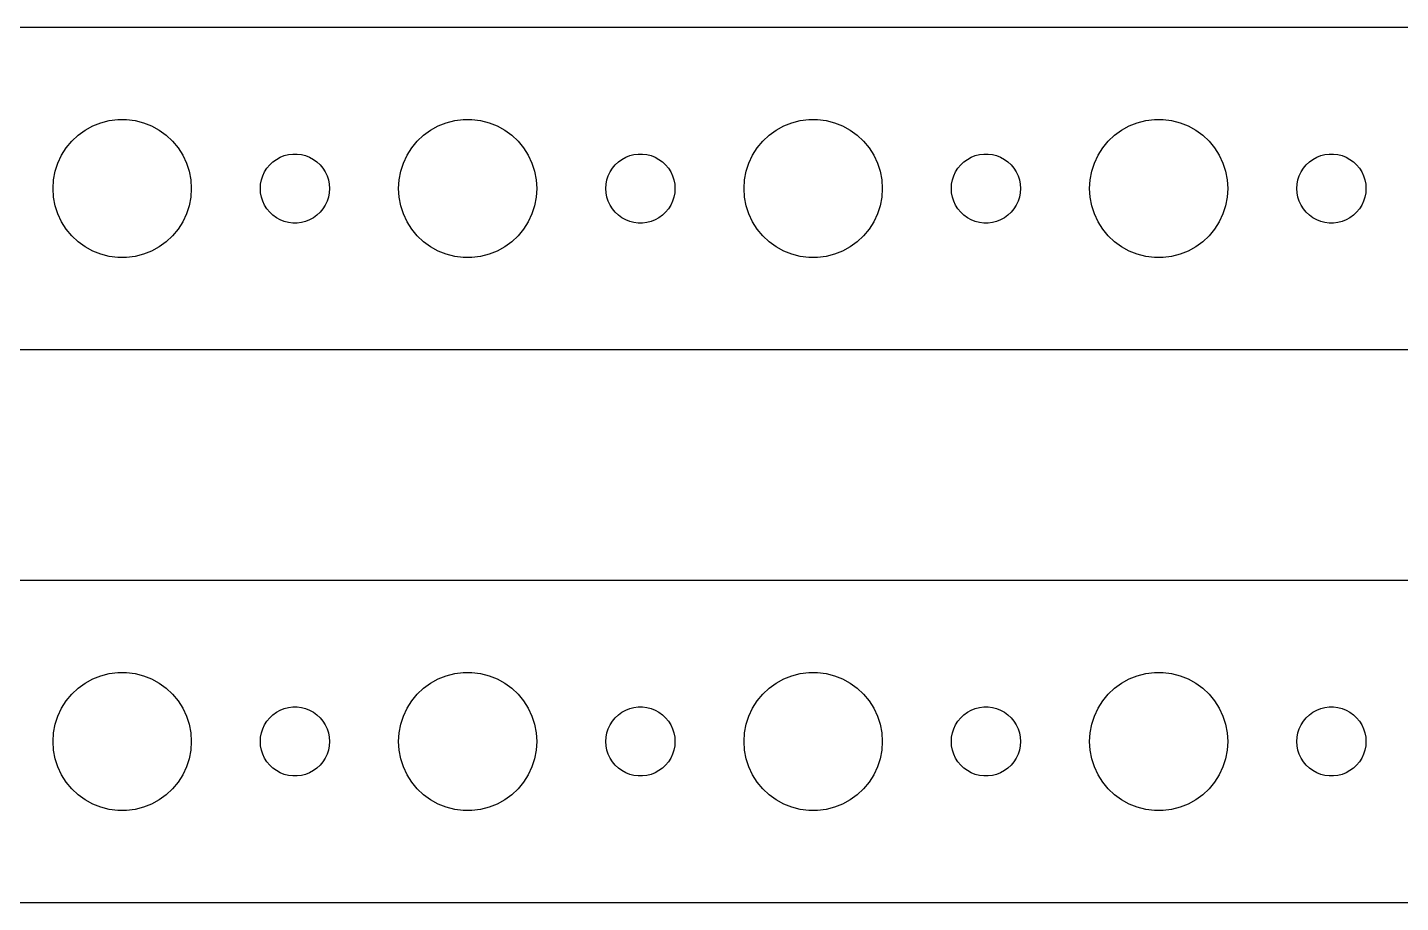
# Model space of a CAD drawing. Header units: metres. Extents: x -224 to 224, y 17 to 55.
# Drawn here: x 48.4 to 108, y 17 to 55 of the extents above; entities that cross this region are included whole.
import ezdxf

# ---------------------------------------------------------------- set-up
doc = ezdxf.new("R2010")
doc.units = ezdxf.units.M

msp = doc.modelspace()

# ---------------------------------------------------------------- linework, layer by layer
for p, q in [((219.814, 54.9901), (-219.814, 54.9901)), ((50.8925, 50.533), (51.2227, 50.7145)), ((51.2227, 50.7145), (51.5729, 50.8532)), ((51.5729, 50.8532), (51.9379, 50.9469)), ((51.9379, 50.9469), (52.3116, 50.9941)), ((52.3116, 50.9941), (52.6884, 50.9941)), ((52.6884, 50.9941), (53.0621, 50.9469)), ((53.0621, 50.9469), (53.427, 50.8532)), ((53.427, 50.8532), (53.7773, 50.7145)), ((53.7773, 50.7145), (54.1075, 50.533)), ((65.8925, 50.533), (66.2227, 50.7145)), ((66.2227, 50.7145), (66.573, 50.8532)), ((66.573, 50.8532), (66.9379, 50.9469)), ((66.9379, 50.9469), (67.3116, 50.9941)), ((67.3116, 50.9941), (67.6884, 50.9941)), ((67.6884, 50.9941), (68.0621, 50.9469)), ((68.0621, 50.9469), (68.427, 50.8532)), ((68.427, 50.8532), (68.7773, 50.7145)), ((68.7773, 50.7145), (69.1075, 50.533)), ((80.8925, 50.533), (81.2227, 50.7145)), ((81.2227, 50.7145), (81.573, 50.8532)), ((81.573, 50.8532), (81.9379, 50.9469)), ((81.9379, 50.9469), (82.3116, 50.9941)), ((82.3116, 50.9941), (82.6884, 50.9941)), ((82.6884, 50.9941), (83.0621, 50.9469)), ((83.0621, 50.9469), (83.427, 50.8532)), ((83.427, 50.8532), (83.7773, 50.7145)), ((83.7773, 50.7145), (84.1075, 50.533)), ((95.8925, 50.533), (96.2227, 50.7145)), ((96.2227, 50.7145), (96.573, 50.8532)), ((96.573, 50.8532), (96.9379, 50.9469)), ((96.9379, 50.9469), (97.3116, 50.9941)), ((97.3116, 50.9941), (97.6884, 50.9941)), ((97.6884, 50.9941), (98.0621, 50.9469)), ((98.0621, 50.9469), (98.427, 50.8532)), ((98.427, 50.8532), (98.7773, 50.7145)), ((98.7773, 50.7145), (99.1075, 50.533)), ((50.3131, 50.0536), (50.5877, 50.3115)), ((50.5877, 50.3115), (50.8925, 50.533)), ((54.1075, 50.533), (54.4123, 50.3115)), ((54.4123, 50.3115), (54.6869, 50.0536)), ((65.3131, 50.0536), (65.5877, 50.3115)), ((65.5877, 50.3115), (65.8925, 50.533)), ((69.1075, 50.533), (69.4123, 50.3115)), ((69.4123, 50.3115), (69.6869, 50.0536)), ((80.3131, 50.0536), (80.5877, 50.3115)), ((80.5877, 50.3115), (80.8925, 50.533)), ((84.1075, 50.533), (84.4123, 50.3115)), ((84.4123, 50.3115), (84.6869, 50.0536)), ((95.3131, 50.0536), (95.5877, 50.3115)), ((95.5877, 50.3115), (95.8925, 50.533)), ((99.1075, 50.533), (99.4123, 50.3115)), ((99.4123, 50.3115), (99.6869, 50.0536)), ((49.8711, 49.4453), (50.0729, 49.7634)), ((50.0729, 49.7634), (50.3131, 50.0536)), ((54.6869, 50.0536), (54.927, 49.7634)), ((54.927, 49.7634), (55.1289, 49.4453)), ((59.7189, 49.4734), (59.9058, 49.497)), ((59.9058, 49.497), (60.0942, 49.497)), ((60.0942, 49.497), (60.2811, 49.4734)), ((64.8711, 49.4453), (65.073, 49.7634)), ((65.073, 49.7634), (65.3131, 50.0536)), ((69.6869, 50.0536), (69.927, 49.7634)), ((69.927, 49.7634), (70.1289, 49.4453)), ((74.7189, 49.4734), (74.9058, 49.497)), ((74.9058, 49.497), (75.0942, 49.497)), ((75.0942, 49.497), (75.2811, 49.4734)), ((79.8711, 49.4453), (80.073, 49.7634)), ((80.073, 49.7634), (80.3131, 50.0536)), ((84.6869, 50.0536), (84.927, 49.7634)), ((84.927, 49.7634), (85.1289, 49.4453)), ((89.7189, 49.4734), (89.9058, 49.497)), ((89.9058, 49.497), (90.0942, 49.497)), ((90.0942, 49.497), (90.2811, 49.4734)), ((94.8711, 49.4453), (95.073, 49.7634)), ((95.073, 49.7634), (95.3131, 50.0536)), ((99.6869, 50.0536), (99.927, 49.7634)), ((99.927, 49.7634), (100.129, 49.4453)), ((104.719, 49.4734), (104.906, 49.497)), ((104.906, 49.497), (105.094, 49.497)), ((105.094, 49.497), (105.281, 49.4734)), ((49.5942, 48.7461), (49.7107, 49.1044)), ((49.7107, 49.1044), (49.8711, 49.4453)), ((55.1289, 49.4453), (55.2893, 49.1044)), ((55.2893, 49.1044), (55.4057, 48.7461)), ((58.6855, 48.7226), (58.7865, 48.8817)), ((58.7865, 48.8817), (58.9065, 49.0268)), ((58.9065, 49.0268), (59.0439, 49.1558)), ((59.0439, 49.1558), (59.1963, 49.2665)), ((59.1963, 49.2665), (59.3613, 49.3572)), ((59.3613, 49.3572), (59.5365, 49.4266)), ((59.5365, 49.4266), (59.7189, 49.4734)), ((60.2811, 49.4734), (60.4635, 49.4266)), ((60.4635, 49.4266), (60.6387, 49.3572)), ((60.6387, 49.3572), (60.8037, 49.2665)), ((60.8037, 49.2665), (60.9561, 49.1558)), ((60.9561, 49.1558), (61.0934, 49.0268)), ((61.0934, 49.0268), (61.2135, 48.8817)), ((61.2135, 48.8817), (61.3145, 48.7226)), ((64.5943, 48.7461), (64.7107, 49.1044)), ((64.7107, 49.1044), (64.8711, 49.4453)), ((70.1289, 49.4453), (70.2893, 49.1044)), ((70.2893, 49.1044), (70.4057, 48.7461)), ((73.6855, 48.7226), (73.7865, 48.8817)), ((73.7865, 48.8817), (73.9065, 49.0268)), ((73.9065, 49.0268), (74.0439, 49.1558)), ((74.0439, 49.1558), (74.1963, 49.2665)), ((74.1963, 49.2665), (74.3613, 49.3572)), ((74.3613, 49.3572), (74.5365, 49.4266)), ((74.5365, 49.4266), (74.7189, 49.4734)), ((75.2811, 49.4734), (75.4635, 49.4266)), ((75.4635, 49.4266), (75.6387, 49.3572)), ((75.6387, 49.3572), (75.8037, 49.2665)), ((75.8037, 49.2665), (75.9561, 49.1558)), ((75.9561, 49.1558), (76.0934, 49.0268)), ((76.0934, 49.0268), (76.2135, 48.8817)), ((76.2135, 48.8817), (76.3145, 48.7226)), ((79.5943, 48.7461), (79.7107, 49.1044)), ((79.7107, 49.1044), (79.8711, 49.4453)), ((85.1289, 49.4453), (85.2893, 49.1044)), ((85.2893, 49.1044), (85.4057, 48.7461)), ((88.6855, 48.7226), (88.7865, 48.8817)), ((88.7865, 48.8817), (88.9065, 49.0268)), ((88.9065, 49.0268), (89.0439, 49.1558)), ((89.0439, 49.1558), (89.1963, 49.2665)), ((89.1963, 49.2665), (89.3613, 49.3572)), ((89.3613, 49.3572), (89.5365, 49.4266)), ((89.5365, 49.4266), (89.7189, 49.4734)), ((90.2811, 49.4734), (90.4635, 49.4266)), ((90.4635, 49.4266), (90.6387, 49.3572)), ((90.6387, 49.3572), (90.8037, 49.2665)), ((90.8037, 49.2665), (90.9561, 49.1558)), ((90.9561, 49.1558), (91.0934, 49.0268)), ((91.0934, 49.0268), (91.2135, 48.8817)), ((91.2135, 48.8817), (91.3145, 48.7226)), ((94.5943, 48.7461), (94.7107, 49.1044)), ((94.7107, 49.1044), (94.8711, 49.4453)), ((100.129, 49.4453), (100.289, 49.1044)), ((100.289, 49.1044), (100.406, 48.7461)), ((103.686, 48.7226), (103.786, 48.8817)), ((103.786, 48.8817), (103.907, 49.0268)), ((103.907, 49.0268), (104.044, 49.1558)), ((104.044, 49.1558), (104.196, 49.2665)), ((104.196, 49.2665), (104.361, 49.3572)), ((104.361, 49.3572), (104.536, 49.4266)), ((104.536, 49.4266), (104.719, 49.4734)), ((105.281, 49.4734), (105.464, 49.4266)), ((105.464, 49.4266), (105.639, 49.3572)), ((105.639, 49.3572), (105.804, 49.2665)), ((105.804, 49.2665), (105.956, 49.1558)), ((105.956, 49.1558), (106.093, 49.0268)), ((106.093, 49.0268), (106.214, 48.8817)), ((106.214, 48.8817), (106.314, 48.7226)), ((49.5, 48), (49.5237, 48.376)), ((49.5237, 48.376), (49.5942, 48.7461)), ((55.4057, 48.7461), (55.4763, 48.376)), ((55.4763, 48.376), (55.5, 48)), ((58.5118, 48.188), (58.5471, 48.373)), ((58.5471, 48.373), (58.6053, 48.5522)), ((58.6053, 48.5522), (58.6855, 48.7226)), ((61.3145, 48.7226), (61.3947, 48.5522)), ((61.3947, 48.5522), (61.4529, 48.373)), ((61.4529, 48.373), (61.4882, 48.188)), ((64.5, 48), (64.5237, 48.376)), ((64.5237, 48.376), (64.5943, 48.7461)), ((70.4057, 48.7461), (70.4763, 48.376)), ((70.4763, 48.376), (70.5, 48)), ((73.5118, 48.188), (73.5471, 48.373)), ((73.5471, 48.373), (73.6053, 48.5522)), ((73.6053, 48.5522), (73.6855, 48.7226)), ((76.3145, 48.7226), (76.3947, 48.5522)), ((76.3947, 48.5522), (76.4529, 48.373)), ((76.4529, 48.373), (76.4882, 48.188)), ((79.5, 48), (79.5237, 48.376)), ((79.5237, 48.376), (79.5943, 48.7461)), ((85.4057, 48.7461), (85.4763, 48.376)), ((85.4763, 48.376), (85.5, 48)), ((88.5118, 48.188), (88.5471, 48.373)), ((88.5471, 48.373), (88.6053, 48.5522)), ((88.6053, 48.5522), (88.6855, 48.7226)), ((91.3145, 48.7226), (91.3947, 48.5522)), ((91.3947, 48.5522), (91.4529, 48.373)), ((91.4529, 48.373), (91.4882, 48.188)), ((94.5, 48), (94.5237, 48.376)), ((94.5237, 48.376), (94.5943, 48.7461)), ((100.406, 48.7461), (100.476, 48.376)), ((100.476, 48.376), (100.5, 48)), ((103.512, 48.188), (103.547, 48.373)), ((103.547, 48.373), (103.605, 48.5522)), ((103.605, 48.5522), (103.686, 48.7226)), ((106.314, 48.7226), (106.395, 48.5522)), ((106.395, 48.5522), (106.453, 48.373)), ((106.453, 48.373), (106.488, 48.188)), ((49.5237, 47.624), (49.5, 48)), ((55.5, 48), (55.4763, 47.624)), ((58.5, 48), (58.5118, 48.188)), ((58.5118, 47.812), (58.5, 48)), ((58.5471, 47.627), (58.5118, 47.812)), ((61.4882, 47.812), (61.4529, 47.627)), ((61.4882, 48.188), (61.5, 48)), ((61.5, 48), (61.4882, 47.812)), ((64.5237, 47.624), (64.5, 48)), ((70.5, 48), (70.4763, 47.624)), ((73.5, 48), (73.5118, 48.188)), ((73.5118, 47.812), (73.5, 48)), ((73.5471, 47.627), (73.5118, 47.812)), ((76.4882, 47.812), (76.4529, 47.627)), ((76.4882, 48.188), (76.5, 48)), ((76.5, 48), (76.4882, 47.812)), ((79.5237, 47.624), (79.5, 48)), ((85.5, 48), (85.4763, 47.624)), ((88.5, 48), (88.5118, 48.188)), ((88.5118, 47.812), (88.5, 48)), ((88.5471, 47.627), (88.5118, 47.812)), ((91.4882, 47.812), (91.4529, 47.627)), ((91.4882, 48.188), (91.5, 48)), ((91.5, 48), (91.4882, 47.812)), ((94.5237, 47.624), (94.5, 48)), ((100.5, 48), (100.476, 47.624)), ((103.5, 48), (103.512, 48.188)), ((103.512, 47.812), (103.5, 48)), ((103.547, 47.627), (103.512, 47.812)), ((106.488, 47.812), (106.453, 47.627)), ((106.488, 48.188), (106.5, 48)), ((106.5, 48), (106.488, 47.812)), ((49.5942, 47.2539), (49.5237, 47.624)), ((49.7107, 46.8956), (49.5942, 47.2539)), ((55.4057, 47.2539), (55.2893, 46.8956)), ((55.4763, 47.624), (55.4057, 47.2539)), ((58.6053, 47.4478), (58.5471, 47.627)), ((58.6855, 47.2774), (58.6053, 47.4478)), ((58.7865, 47.1183), (58.6855, 47.2774)), ((58.9065, 46.9732), (58.7865, 47.1183)), ((61.2135, 47.1183), (61.0934, 46.9732)), ((61.3145, 47.2774), (61.2135, 47.1183)), ((61.3947, 47.4478), (61.3145, 47.2774)), ((61.4529, 47.627), (61.3947, 47.4478)), ((64.5943, 47.2539), (64.5237, 47.624)), ((64.7107, 46.8956), (64.5943, 47.2539)), ((70.4057, 47.2539), (70.2893, 46.8956)), ((70.4763, 47.624), (70.4057, 47.2539)), ((73.6053, 47.4478), (73.5471, 47.627)), ((73.6855, 47.2774), (73.6053, 47.4478)), ((73.7865, 47.1183), (73.6855, 47.2774)), ((73.9065, 46.9732), (73.7865, 47.1183)), ((76.2135, 47.1183), (76.0934, 46.9732)), ((76.3145, 47.2774), (76.2135, 47.1183)), ((76.3947, 47.4478), (76.3145, 47.2774)), ((76.4529, 47.627), (76.3947, 47.4478)), ((79.5943, 47.2539), (79.5237, 47.624)), ((79.7107, 46.8956), (79.5943, 47.2539)), ((85.4057, 47.2539), (85.2893, 46.8956)), ((85.4763, 47.624), (85.4057, 47.2539)), ((88.6053, 47.4478), (88.5471, 47.627)), ((88.6855, 47.2774), (88.6053, 47.4478)), ((88.7865, 47.1183), (88.6855, 47.2774)), ((88.9065, 46.9732), (88.7865, 47.1183)), ((91.2135, 47.1183), (91.0934, 46.9732)), ((91.3145, 47.2774), (91.2135, 47.1183)), ((91.3947, 47.4478), (91.3145, 47.2774)), ((91.4529, 47.627), (91.3947, 47.4478)), ((94.5943, 47.2539), (94.5237, 47.624)), ((94.7107, 46.8956), (94.5943, 47.2539)), ((100.406, 47.2539), (100.289, 46.8956)), ((100.476, 47.624), (100.406, 47.2539)), ((103.605, 47.4478), (103.547, 47.627)), ((103.686, 47.2774), (103.605, 47.4478)), ((103.786, 47.1183), (103.686, 47.2774)), ((103.907, 46.9732), (103.786, 47.1183)), ((106.214, 47.1183), (106.093, 46.9732)), ((106.314, 47.2774), (106.214, 47.1183)), ((106.395, 47.4478), (106.314, 47.2774)), ((106.453, 47.627), (106.395, 47.4478)), ((49.8711, 46.5547), (49.7107, 46.8956)), ((50.0729, 46.2366), (49.8711, 46.5547)), ((55.1289, 46.5547), (54.927, 46.2366)), ((55.2893, 46.8956), (55.1289, 46.5547)), ((59.0439, 46.8442), (58.9065, 46.9732)), ((59.1963, 46.7335), (59.0439, 46.8442)), ((59.3613, 46.6428), (59.1963, 46.7335)), ((59.5365, 46.5734), (59.3613, 46.6428)), ((59.7189, 46.5266), (59.5365, 46.5734)), ((59.9058, 46.503), (59.7189, 46.5266)), ((60.0942, 46.503), (59.9058, 46.503)), ((60.2811, 46.5266), (60.0942, 46.503)), ((60.4635, 46.5734), (60.2811, 46.5266)), ((60.6387, 46.6428), (60.4635, 46.5734)), ((60.8037, 46.7335), (60.6387, 46.6428)), ((60.9561, 46.8442), (60.8037, 46.7335)), ((61.0934, 46.9732), (60.9561, 46.8442)), ((64.8711, 46.5547), (64.7107, 46.8956)), ((65.073, 46.2366), (64.8711, 46.5547)), ((70.1289, 46.5547), (69.927, 46.2366)), ((70.2893, 46.8956), (70.1289, 46.5547)), ((74.0439, 46.8442), (73.9065, 46.9732)), ((74.1963, 46.7335), (74.0439, 46.8442)), ((74.3613, 46.6428), (74.1963, 46.7335)), ((74.5365, 46.5734), (74.3613, 46.6428)), ((74.7189, 46.5266), (74.5365, 46.5734)), ((74.9058, 46.503), (74.7189, 46.5266)), ((75.0942, 46.503), (74.9058, 46.503)), ((75.2811, 46.5266), (75.0942, 46.503)), ((75.4635, 46.5734), (75.2811, 46.5266)), ((75.6387, 46.6428), (75.4635, 46.5734)), ((75.8037, 46.7335), (75.6387, 46.6428)), ((75.9561, 46.8442), (75.8037, 46.7335)), ((76.0934, 46.9732), (75.9561, 46.8442)), ((79.8711, 46.5547), (79.7107, 46.8956)), ((80.073, 46.2366), (79.8711, 46.5547)), ((85.1289, 46.5547), (84.927, 46.2366)), ((85.2893, 46.8956), (85.1289, 46.5547)), ((89.0439, 46.8442), (88.9065, 46.9732)), ((89.1963, 46.7335), (89.0439, 46.8442)), ((89.3613, 46.6428), (89.1963, 46.7335)), ((89.5365, 46.5734), (89.3613, 46.6428)), ((89.7189, 46.5266), (89.5365, 46.5734)), ((89.9058, 46.503), (89.7189, 46.5266)), ((90.0942, 46.503), (89.9058, 46.503)), ((90.2811, 46.5266), (90.0942, 46.503)), ((90.4635, 46.5734), (90.2811, 46.5266)), ((90.6387, 46.6428), (90.4635, 46.5734)), ((90.8037, 46.7335), (90.6387, 46.6428)), ((90.9561, 46.8442), (90.8037, 46.7335)), ((91.0934, 46.9732), (90.9561, 46.8442)), ((94.8711, 46.5547), (94.7107, 46.8956)), ((95.073, 46.2366), (94.8711, 46.5547)), ((100.129, 46.5547), (99.927, 46.2366)), ((100.289, 46.8956), (100.129, 46.5547)), ((104.044, 46.8442), (103.907, 46.9732)), ((104.196, 46.7335), (104.044, 46.8442)), ((104.361, 46.6428), (104.196, 46.7335)), ((104.536, 46.5734), (104.361, 46.6428)), ((104.719, 46.5266), (104.536, 46.5734)), ((104.906, 46.503), (104.719, 46.5266)), ((105.094, 46.503), (104.906, 46.503)), ((105.281, 46.5266), (105.094, 46.503)), ((105.464, 46.5734), (105.281, 46.5266)), ((105.639, 46.6428), (105.464, 46.5734)), ((105.804, 46.7335), (105.639, 46.6428)), ((105.956, 46.8442), (105.804, 46.7335)), ((106.093, 46.9732), (105.956, 46.8442)), ((50.3131, 45.9464), (50.0729, 46.2366)), ((50.5877, 45.6885), (50.3131, 45.9464)), ((54.6869, 45.9464), (54.4123, 45.6885)), ((54.927, 46.2366), (54.6869, 45.9464)), ((65.3131, 45.9464), (65.073, 46.2366)), ((65.5877, 45.6885), (65.3131, 45.9464)), ((69.6869, 45.9464), (69.4123, 45.6885)), ((69.927, 46.2366), (69.6869, 45.9464)), ((80.3131, 45.9464), (80.073, 46.2366)), ((80.5877, 45.6885), (80.3131, 45.9464)), ((84.6869, 45.9464), (84.4123, 45.6885)), ((84.927, 46.2366), (84.6869, 45.9464)), ((95.3131, 45.9464), (95.073, 46.2366)), ((95.5877, 45.6885), (95.3131, 45.9464)), ((99.6869, 45.9464), (99.4123, 45.6885)), ((99.927, 46.2366), (99.6869, 45.9464)), ((50.8925, 45.467), (50.5877, 45.6885)), ((51.2227, 45.2855), (50.8925, 45.467)), ((54.1075, 45.467), (53.7773, 45.2855)), ((54.4123, 45.6885), (54.1075, 45.467)), ((65.8925, 45.467), (65.5877, 45.6885)), ((66.2227, 45.2855), (65.8925, 45.467)), ((69.1075, 45.467), (68.7773, 45.2855)), ((69.4123, 45.6885), (69.1075, 45.467)), ((80.8925, 45.467), (80.5877, 45.6885)), ((81.2227, 45.2855), (80.8925, 45.467)), ((84.1075, 45.467), (83.7773, 45.2855)), ((84.4123, 45.6885), (84.1075, 45.467)), ((95.8925, 45.467), (95.5877, 45.6885)), ((96.2227, 45.2855), (95.8925, 45.467)), ((99.1075, 45.467), (98.7773, 45.2855)), ((99.4123, 45.6885), (99.1075, 45.467)), ((51.5729, 45.1468), (51.2227, 45.2855)), ((51.9379, 45.0531), (51.5729, 45.1468)), ((52.3116, 45.0059), (51.9379, 45.0531)), ((52.6884, 45.0059), (52.3116, 45.0059)), ((53.0621, 45.0531), (52.6884, 45.0059)), ((53.427, 45.1468), (53.0621, 45.0531)), ((53.7773, 45.2855), (53.427, 45.1468)), ((66.573, 45.1468), (66.2227, 45.2855)), ((66.9379, 45.0531), (66.573, 45.1468)), ((67.3116, 45.0059), (66.9379, 45.0531)), ((67.6884, 45.0059), (67.3116, 45.0059)), ((68.0621, 45.0531), (67.6884, 45.0059)), ((68.427, 45.1468), (68.0621, 45.0531)), ((68.7773, 45.2855), (68.427, 45.1468)), ((81.573, 45.1468), (81.2227, 45.2855)), ((81.9379, 45.0531), (81.573, 45.1468)), ((82.3116, 45.0059), (81.9379, 45.0531)), ((82.6884, 45.0059), (82.3116, 45.0059)), ((83.0621, 45.0531), (82.6884, 45.0059)), ((83.427, 45.1468), (83.0621, 45.0531)), ((83.7773, 45.2855), (83.427, 45.1468)), ((96.573, 45.1468), (96.2227, 45.2855)), ((96.9379, 45.0531), (96.573, 45.1468)), ((97.3116, 45.0059), (96.9379, 45.0531)), ((97.6884, 45.0059), (97.3116, 45.0059)), ((98.0621, 45.0531), (97.6884, 45.0059)), ((98.427, 45.1468), (98.0621, 45.0531)), ((98.7773, 45.2855), (98.427, 45.1468)), ((-219.814, 41.0099), (219.814, 41.0099)), ((219.814, 30.9901), (-219.814, 30.9901)), ((51.2227, 26.7145), (51.5729, 26.8532)), ((51.5729, 26.8532), (51.9379, 26.9469)), ((51.9379, 26.9469), (52.3116, 26.9941)), ((52.3116, 26.9941), (52.6884, 26.9941)), ((52.6884, 26.9941), (53.0621, 26.9469)), ((53.0621, 26.9469), (53.427, 26.8532)), ((53.427, 26.8532), (53.7773, 26.7145)), ((66.2227, 26.7145), (66.573, 26.8532)), ((66.573, 26.8532), (66.9379, 26.9469)), ((66.9379, 26.9469), (67.3116, 26.9941)), ((67.3116, 26.9941), (67.6884, 26.9941)), ((67.6884, 26.9941), (68.0621, 26.9469)), ((68.0621, 26.9469), (68.427, 26.8532)), ((68.427, 26.8532), (68.7773, 26.7145)), ((81.2227, 26.7145), (81.573, 26.8532)), ((81.573, 26.8532), (81.9379, 26.9469)), ((81.9379, 26.9469), (82.3116, 26.9941)), ((82.3116, 26.9941), (82.6884, 26.9941)), ((82.6884, 26.9941), (83.0621, 26.9469)), ((83.0621, 26.9469), (83.427, 26.8532)), ((83.427, 26.8532), (83.7773, 26.7145)), ((96.2227, 26.7145), (96.573, 26.8532)), ((96.573, 26.8532), (96.9379, 26.9469)), ((96.9379, 26.9469), (97.3116, 26.9941)), ((97.3116, 26.9941), (97.6884, 26.9941)), ((97.6884, 26.9941), (98.0621, 26.9469)), ((98.0621, 26.9469), (98.427, 26.8532)), ((98.427, 26.8532), (98.7773, 26.7145)), ((50.3131, 26.0536), (50.5877, 26.3115)), ((50.5877, 26.3115), (50.8925, 26.533)), ((50.8925, 26.533), (51.2227, 26.7145)), ((53.7773, 26.7145), (54.1075, 26.533)), ((54.1075, 26.533), (54.4123, 26.3115)), ((54.4123, 26.3115), (54.6869, 26.0536)), ((65.3131, 26.0536), (65.5877, 26.3115)), ((65.5877, 26.3115), (65.8925, 26.533)), ((65.8925, 26.533), (66.2227, 26.7145)), ((68.7773, 26.7145), (69.1075, 26.533)), ((69.1075, 26.533), (69.4123, 26.3115)), ((69.4123, 26.3115), (69.6869, 26.0536)), ((80.3131, 26.0536), (80.5877, 26.3115)), ((80.5877, 26.3115), (80.8925, 26.533)), ((80.8925, 26.533), (81.2227, 26.7145)), ((83.7773, 26.7145), (84.1075, 26.533)), ((84.1075, 26.533), (84.4123, 26.3115)), ((84.4123, 26.3115), (84.6869, 26.0536)), ((95.3131, 26.0536), (95.5877, 26.3115)), ((95.5877, 26.3115), (95.8925, 26.533)), ((95.8925, 26.533), (96.2227, 26.7145)), ((98.7773, 26.7145), (99.1075, 26.533)), ((99.1075, 26.533), (99.4123, 26.3115)), ((99.4123, 26.3115), (99.6869, 26.0536)), ((49.8711, 25.4453), (50.0729, 25.7634)), ((50.0729, 25.7634), (50.3131, 26.0536)), ((54.6869, 26.0536), (54.927, 25.7634)), ((54.927, 25.7634), (55.1289, 25.4453)), ((64.8711, 25.4453), (65.073, 25.7634)), ((65.073, 25.7634), (65.3131, 26.0536)), ((69.6869, 26.0536), (69.927, 25.7634)), ((69.927, 25.7634), (70.1289, 25.4453)), ((79.8711, 25.4453), (80.073, 25.7634)), ((80.073, 25.7634), (80.3131, 26.0536)), ((84.6869, 26.0536), (84.927, 25.7634)), ((84.927, 25.7634), (85.1289, 25.4453)), ((94.8711, 25.4453), (95.073, 25.7634)), ((95.073, 25.7634), (95.3131, 26.0536)), ((99.6869, 26.0536), (99.927, 25.7634)), ((99.927, 25.7634), (100.129, 25.4453)), ((49.5942, 24.7461), (49.7107, 25.1044)), ((49.7107, 25.1044), (49.8711, 25.4453)), ((55.1289, 25.4453), (55.2893, 25.1044)), ((55.2893, 25.1044), (55.4057, 24.7461)), ((58.9065, 25.0268), (59.0439, 25.1558)), ((59.0439, 25.1558), (59.1963, 25.2665)), ((59.1963, 25.2665), (59.3613, 25.3572)), ((59.3613, 25.3572), (59.5365, 25.4266)), ((59.5365, 25.4266), (59.7189, 25.4734)), ((59.7189, 25.4734), (59.9058, 25.497)), ((59.9058, 25.497), (60.0942, 25.497)), ((60.0942, 25.497), (60.2811, 25.4734)), ((60.2811, 25.4734), (60.4635, 25.4266)), ((60.4635, 25.4266), (60.6387, 25.3572)), ((60.6387, 25.3572), (60.8037, 25.2665)), ((60.8037, 25.2665), (60.9561, 25.1558)), ((60.9561, 25.1558), (61.0934, 25.0268)), ((64.5943, 24.7461), (64.7107, 25.1044)), ((64.7107, 25.1044), (64.8711, 25.4453)), ((70.1289, 25.4453), (70.2893, 25.1044)), ((70.2893, 25.1044), (70.4057, 24.7461)), ((73.9065, 25.0268), (74.0439, 25.1558)), ((74.0439, 25.1558), (74.1963, 25.2665)), ((74.1963, 25.2665), (74.3613, 25.3572)), ((74.3613, 25.3572), (74.5365, 25.4266)), ((74.5365, 25.4266), (74.7189, 25.4734)), ((74.7189, 25.4734), (74.9058, 25.497)), ((74.9058, 25.497), (75.0942, 25.497)), ((75.0942, 25.497), (75.2811, 25.4734)), ((75.2811, 25.4734), (75.4635, 25.4266)), ((75.4635, 25.4266), (75.6387, 25.3572)), ((75.6387, 25.3572), (75.8037, 25.2665)), ((75.8037, 25.2665), (75.9561, 25.1558)), ((75.9561, 25.1558), (76.0934, 25.0268)), ((79.5943, 24.7461), (79.7107, 25.1044)), ((79.7107, 25.1044), (79.8711, 25.4453)), ((85.1289, 25.4453), (85.2893, 25.1044)), ((85.2893, 25.1044), (85.4057, 24.7461)), ((88.9065, 25.0268), (89.0439, 25.1558)), ((89.0439, 25.1558), (89.1963, 25.2665)), ((89.1963, 25.2665), (89.3613, 25.3572)), ((89.3613, 25.3572), (89.5365, 25.4266)), ((89.5365, 25.4266), (89.7189, 25.4734)), ((89.7189, 25.4734), (89.9058, 25.497)), ((89.9058, 25.497), (90.0942, 25.497)), ((90.0942, 25.497), (90.2811, 25.4734)), ((90.2811, 25.4734), (90.4635, 25.4266)), ((90.4635, 25.4266), (90.6387, 25.3572)), ((90.6387, 25.3572), (90.8037, 25.2665)), ((90.8037, 25.2665), (90.9561, 25.1558)), ((90.9561, 25.1558), (91.0934, 25.0268)), ((94.5943, 24.7461), (94.7107, 25.1044)), ((94.7107, 25.1044), (94.8711, 25.4453)), ((100.129, 25.4453), (100.289, 25.1044)), ((100.289, 25.1044), (100.406, 24.7461)), ((103.907, 25.0268), (104.044, 25.1558)), ((104.044, 25.1558), (104.196, 25.2665)), ((104.196, 25.2665), (104.361, 25.3572)), ((104.361, 25.3572), (104.536, 25.4266)), ((104.536, 25.4266), (104.719, 25.4734)), ((104.719, 25.4734), (104.906, 25.497)), ((104.906, 25.497), (105.094, 25.497)), ((105.094, 25.497), (105.281, 25.4734)), ((105.281, 25.4734), (105.464, 25.4266)), ((105.464, 25.4266), (105.639, 25.3572)), ((105.639, 25.3572), (105.804, 25.2665)), ((105.804, 25.2665), (105.956, 25.1558)), ((105.956, 25.1558), (106.093, 25.0268)), ((49.5237, 24.376), (49.5942, 24.7461)), ((55.4057, 24.7461), (55.4763, 24.376)), ((58.5471, 24.373), (58.6053, 24.5522)), ((58.6053, 24.5522), (58.6855, 24.7226)), ((58.6855, 24.7226), (58.7865, 24.8817)), ((58.7865, 24.8817), (58.9065, 25.0268)), ((61.0934, 25.0268), (61.2135, 24.8817)), ((61.2135, 24.8817), (61.3145, 24.7226)), ((61.3145, 24.7226), (61.3947, 24.5522)), ((61.3947, 24.5522), (61.4529, 24.373)), ((64.5237, 24.376), (64.5943, 24.7461)), ((70.4057, 24.7461), (70.4763, 24.376)), ((73.5471, 24.373), (73.6053, 24.5522)), ((73.6053, 24.5522), (73.6855, 24.7226)), ((73.6855, 24.7226), (73.7865, 24.8817)), ((73.7865, 24.8817), (73.9065, 25.0268)), ((76.0934, 25.0268), (76.2135, 24.8817)), ((76.2135, 24.8817), (76.3145, 24.7226)), ((76.3145, 24.7226), (76.3947, 24.5522)), ((76.3947, 24.5522), (76.4529, 24.373)), ((79.5237, 24.376), (79.5943, 24.7461)), ((85.4057, 24.7461), (85.4763, 24.376)), ((88.5471, 24.373), (88.6053, 24.5522)), ((88.6053, 24.5522), (88.6855, 24.7226)), ((88.6855, 24.7226), (88.7865, 24.8817)), ((88.7865, 24.8817), (88.9065, 25.0268)), ((91.0934, 25.0268), (91.2135, 24.8817)), ((91.2135, 24.8817), (91.3145, 24.7226)), ((91.3145, 24.7226), (91.3947, 24.5522)), ((91.3947, 24.5522), (91.4529, 24.373)), ((94.5237, 24.376), (94.5943, 24.7461)), ((100.406, 24.7461), (100.476, 24.376)), ((103.547, 24.373), (103.605, 24.5522)), ((103.605, 24.5522), (103.686, 24.7226)), ((103.686, 24.7226), (103.786, 24.8817)), ((103.786, 24.8817), (103.907, 25.0268)), ((106.093, 25.0268), (106.214, 24.8817)), ((106.214, 24.8817), (106.314, 24.7226)), ((106.314, 24.7226), (106.395, 24.5522)), ((106.395, 24.5522), (106.453, 24.373)), ((49.5, 24), (49.5237, 24.376)), ((49.5237, 23.624), (49.5, 24)), ((55.4763, 24.376), (55.5, 24)), ((55.5, 24), (55.4763, 23.624)), ((58.5, 24), (58.5118, 24.188)), ((58.5118, 23.812), (58.5, 24)), ((58.5118, 24.188), (58.5471, 24.373)), ((61.4529, 24.373), (61.4882, 24.188)), ((61.4882, 24.188), (61.5, 24)), ((61.5, 24), (61.4882, 23.812)), ((64.5, 24), (64.5237, 24.376)), ((64.5237, 23.624), (64.5, 24)), ((70.4763, 24.376), (70.5, 24)), ((70.5, 24), (70.4763, 23.624)), ((73.5, 24), (73.5118, 24.188)), ((73.5118, 23.812), (73.5, 24)), ((73.5118, 24.188), (73.5471, 24.373)), ((76.4529, 24.373), (76.4882, 24.188)), ((76.4882, 24.188), (76.5, 24)), ((76.5, 24), (76.4882, 23.812)), ((79.5, 24), (79.5237, 24.376)), ((79.5237, 23.624), (79.5, 24)), ((85.4763, 24.376), (85.5, 24)), ((85.5, 24), (85.4763, 23.624)), ((88.5, 24), (88.5118, 24.188)), ((88.5118, 23.812), (88.5, 24)), ((88.5118, 24.188), (88.5471, 24.373)), ((91.4529, 24.373), (91.4882, 24.188)), ((91.4882, 24.188), (91.5, 24)), ((91.5, 24), (91.4882, 23.812)), ((94.5, 24), (94.5237, 24.376)), ((94.5237, 23.624), (94.5, 24)), ((100.476, 24.376), (100.5, 24)), ((100.5, 24), (100.476, 23.624)), ((103.5, 24), (103.512, 24.188)), ((103.512, 23.812), (103.5, 24)), ((103.512, 24.188), (103.547, 24.373)), ((106.453, 24.373), (106.488, 24.188)), ((106.488, 24.188), (106.5, 24)), ((106.5, 24), (106.488, 23.812)), ((49.5942, 23.2539), (49.5237, 23.624)), ((49.7107, 22.8956), (49.5942, 23.2539)), ((55.4057, 23.2539), (55.2893, 22.8956)), ((55.4763, 23.624), (55.4057, 23.2539)), ((58.5471, 23.627), (58.5118, 23.812)), ((58.6053, 23.4478), (58.5471, 23.627)), ((58.6855, 23.2774), (58.6053, 23.4478)), ((58.7865, 23.1183), (58.6855, 23.2774)), ((61.3145, 23.2774), (61.2135, 23.1183)), ((61.3947, 23.4478), (61.3145, 23.2774)), ((61.4529, 23.627), (61.3947, 23.4478)), ((61.4882, 23.812), (61.4529, 23.627)), ((64.5943, 23.2539), (64.5237, 23.624)), ((64.7107, 22.8956), (64.5943, 23.2539)), ((70.4057, 23.2539), (70.2893, 22.8956)), ((70.4763, 23.624), (70.4057, 23.2539)), ((73.5471, 23.627), (73.5118, 23.812)), ((73.6053, 23.4478), (73.5471, 23.627)), ((73.6855, 23.2774), (73.6053, 23.4478)), ((73.7865, 23.1183), (73.6855, 23.2774)), ((76.3145, 23.2774), (76.2135, 23.1183)), ((76.3947, 23.4478), (76.3145, 23.2774)), ((76.4529, 23.627), (76.3947, 23.4478)), ((76.4882, 23.812), (76.4529, 23.627)), ((79.5943, 23.2539), (79.5237, 23.624)), ((79.7107, 22.8956), (79.5943, 23.2539)), ((85.4057, 23.2539), (85.2893, 22.8956)), ((85.4763, 23.624), (85.4057, 23.2539)), ((88.5471, 23.627), (88.5118, 23.812)), ((88.6053, 23.4478), (88.5471, 23.627)), ((88.6855, 23.2774), (88.6053, 23.4478)), ((88.7865, 23.1183), (88.6855, 23.2774)), ((91.3145, 23.2774), (91.2135, 23.1183)), ((91.3947, 23.4478), (91.3145, 23.2774)), ((91.4529, 23.627), (91.3947, 23.4478)), ((91.4882, 23.812), (91.4529, 23.627)), ((94.5943, 23.2539), (94.5237, 23.624)), ((94.7107, 22.8956), (94.5943, 23.2539)), ((100.406, 23.2539), (100.289, 22.8956)), ((100.476, 23.624), (100.406, 23.2539)), ((103.547, 23.627), (103.512, 23.812)), ((103.605, 23.4478), (103.547, 23.627)), ((103.686, 23.2774), (103.605, 23.4478)), ((103.786, 23.1183), (103.686, 23.2774)), ((106.314, 23.2774), (106.214, 23.1183)), ((106.395, 23.4478), (106.314, 23.2774)), ((106.453, 23.627), (106.395, 23.4478)), ((106.488, 23.812), (106.453, 23.627)), ((49.8711, 22.5547), (49.7107, 22.8956)), ((55.2893, 22.8956), (55.1289, 22.5547)), ((58.9065, 22.9732), (58.7865, 23.1183)), ((59.0439, 22.8442), (58.9065, 22.9732)), ((59.1963, 22.7335), (59.0439, 22.8442)), ((59.3613, 22.6428), (59.1963, 22.7335)), ((60.8037, 22.7335), (60.6387, 22.6428)), ((60.9561, 22.8442), (60.8037, 22.7335)), ((61.0934, 22.9732), (60.9561, 22.8442)), ((61.2135, 23.1183), (61.0934, 22.9732)), ((64.8711, 22.5547), (64.7107, 22.8956)), ((70.2893, 22.8956), (70.1289, 22.5547)), ((73.9065, 22.9732), (73.7865, 23.1183)), ((74.0439, 22.8442), (73.9065, 22.9732)), ((74.1963, 22.7335), (74.0439, 22.8442)), ((74.3613, 22.6428), (74.1963, 22.7335)), ((75.8037, 22.7335), (75.6387, 22.6428)), ((75.9561, 22.8442), (75.8037, 22.7335)), ((76.0934, 22.9732), (75.9561, 22.8442)), ((76.2135, 23.1183), (76.0934, 22.9732)), ((79.8711, 22.5547), (79.7107, 22.8956)), ((85.2893, 22.8956), (85.1289, 22.5547)), ((88.9065, 22.9732), (88.7865, 23.1183)), ((89.0439, 22.8442), (88.9065, 22.9732)), ((89.1963, 22.7335), (89.0439, 22.8442)), ((89.3613, 22.6428), (89.1963, 22.7335)), ((90.8037, 22.7335), (90.6387, 22.6428)), ((90.9561, 22.8442), (90.8037, 22.7335)), ((91.0934, 22.9732), (90.9561, 22.8442)), ((91.2135, 23.1183), (91.0934, 22.9732)), ((94.8711, 22.5547), (94.7107, 22.8956)), ((100.289, 22.8956), (100.129, 22.5547)), ((103.907, 22.9732), (103.786, 23.1183)), ((104.044, 22.8442), (103.907, 22.9732)), ((104.196, 22.7335), (104.044, 22.8442)), ((104.361, 22.6428), (104.196, 22.7335)), ((105.804, 22.7335), (105.639, 22.6428)), ((105.956, 22.8442), (105.804, 22.7335)), ((106.093, 22.9732), (105.956, 22.8442)), ((106.214, 23.1183), (106.093, 22.9732)), ((50.0729, 22.2366), (49.8711, 22.5547)), ((50.3131, 21.9464), (50.0729, 22.2366)), ((54.927, 22.2366), (54.6869, 21.9464)), ((55.1289, 22.5547), (54.927, 22.2366)), ((59.5365, 22.5734), (59.3613, 22.6428)), ((59.7189, 22.5266), (59.5365, 22.5734)), ((59.9058, 22.503), (59.7189, 22.5266)), ((60.0942, 22.503), (59.9058, 22.503)), ((60.2811, 22.5266), (60.0942, 22.503)), ((60.4635, 22.5734), (60.2811, 22.5266)), ((60.6387, 22.6428), (60.4635, 22.5734)), ((65.073, 22.2366), (64.8711, 22.5547)), ((65.3131, 21.9464), (65.073, 22.2366)), ((69.927, 22.2366), (69.6869, 21.9464)), ((70.1289, 22.5547), (69.927, 22.2366)), ((74.5365, 22.5734), (74.3613, 22.6428)), ((74.7189, 22.5266), (74.5365, 22.5734)), ((74.9058, 22.503), (74.7189, 22.5266)), ((75.0942, 22.503), (74.9058, 22.503)), ((75.2811, 22.5266), (75.0942, 22.503)), ((75.4635, 22.5734), (75.2811, 22.5266)), ((75.6387, 22.6428), (75.4635, 22.5734)), ((80.073, 22.2366), (79.8711, 22.5547)), ((80.3131, 21.9464), (80.073, 22.2366)), ((84.927, 22.2366), (84.6869, 21.9464)), ((85.1289, 22.5547), (84.927, 22.2366)), ((89.5365, 22.5734), (89.3613, 22.6428)), ((89.7189, 22.5266), (89.5365, 22.5734)), ((89.9058, 22.503), (89.7189, 22.5266)), ((90.0942, 22.503), (89.9058, 22.503)), ((90.2811, 22.5266), (90.0942, 22.503)), ((90.4635, 22.5734), (90.2811, 22.5266)), ((90.6387, 22.6428), (90.4635, 22.5734)), ((95.073, 22.2366), (94.8711, 22.5547)), ((95.3131, 21.9464), (95.073, 22.2366)), ((99.927, 22.2366), (99.6869, 21.9464)), ((100.129, 22.5547), (99.927, 22.2366)), ((104.536, 22.5734), (104.361, 22.6428)), ((104.719, 22.5266), (104.536, 22.5734)), ((104.906, 22.503), (104.719, 22.5266)), ((105.094, 22.503), (104.906, 22.503)), ((105.281, 22.5266), (105.094, 22.503)), ((105.464, 22.5734), (105.281, 22.5266)), ((105.639, 22.6428), (105.464, 22.5734)), ((50.5877, 21.6885), (50.3131, 21.9464)), ((50.8925, 21.467), (50.5877, 21.6885)), ((51.2227, 21.2855), (50.8925, 21.467)), ((54.1075, 21.467), (53.7773, 21.2855)), ((54.4123, 21.6885), (54.1075, 21.467)), ((54.6869, 21.9464), (54.4123, 21.6885)), ((65.5877, 21.6885), (65.3131, 21.9464)), ((65.8925, 21.467), (65.5877, 21.6885)), ((66.2227, 21.2855), (65.8925, 21.467)), ((69.1075, 21.467), (68.7773, 21.2855)), ((69.4123, 21.6885), (69.1075, 21.467)), ((69.6869, 21.9464), (69.4123, 21.6885)), ((80.5877, 21.6885), (80.3131, 21.9464)), ((80.8925, 21.467), (80.5877, 21.6885)), ((81.2227, 21.2855), (80.8925, 21.467)), ((84.1075, 21.467), (83.7773, 21.2855)), ((84.4123, 21.6885), (84.1075, 21.467)), ((84.6869, 21.9464), (84.4123, 21.6885)), ((95.5877, 21.6885), (95.3131, 21.9464)), ((95.8925, 21.467), (95.5877, 21.6885)), ((96.2227, 21.2855), (95.8925, 21.467)), ((99.1075, 21.467), (98.7773, 21.2855)), ((99.4123, 21.6885), (99.1075, 21.467)), ((99.6869, 21.9464), (99.4123, 21.6885)), ((51.5729, 21.1468), (51.2227, 21.2855)), ((51.9379, 21.0531), (51.5729, 21.1468)), ((52.3116, 21.0059), (51.9379, 21.0531)), ((52.6884, 21.0059), (52.3116, 21.0059)), ((53.0621, 21.0531), (52.6884, 21.0059)), ((53.427, 21.1468), (53.0621, 21.0531)), ((53.7773, 21.2855), (53.427, 21.1468)), ((66.573, 21.1468), (66.2227, 21.2855)), ((66.9379, 21.0531), (66.573, 21.1468)), ((67.3116, 21.0059), (66.9379, 21.0531)), ((67.6884, 21.0059), (67.3116, 21.0059)), ((68.0621, 21.0531), (67.6884, 21.0059)), ((68.427, 21.1468), (68.0621, 21.0531)), ((68.7773, 21.2855), (68.427, 21.1468)), ((81.573, 21.1468), (81.2227, 21.2855)), ((81.9379, 21.0531), (81.573, 21.1468)), ((82.3116, 21.0059), (81.9379, 21.0531)), ((82.6884, 21.0059), (82.3116, 21.0059)), ((83.0621, 21.0531), (82.6884, 21.0059)), ((83.427, 21.1468), (83.0621, 21.0531)), ((83.7773, 21.2855), (83.427, 21.1468)), ((96.573, 21.1468), (96.2227, 21.2855)), ((96.9379, 21.0531), (96.573, 21.1468)), ((97.3116, 21.0059), (96.9379, 21.0531)), ((97.6884, 21.0059), (97.3116, 21.0059)), ((98.0621, 21.0531), (97.6884, 21.0059)), ((98.427, 21.1468), (98.0621, 21.0531)), ((98.7773, 21.2855), (98.427, 21.1468)), ((-219.814, 17.0099), (219.814, 17.0099))]:
    msp.add_line(p, q)

doc.saveas('drawing.dxf')
